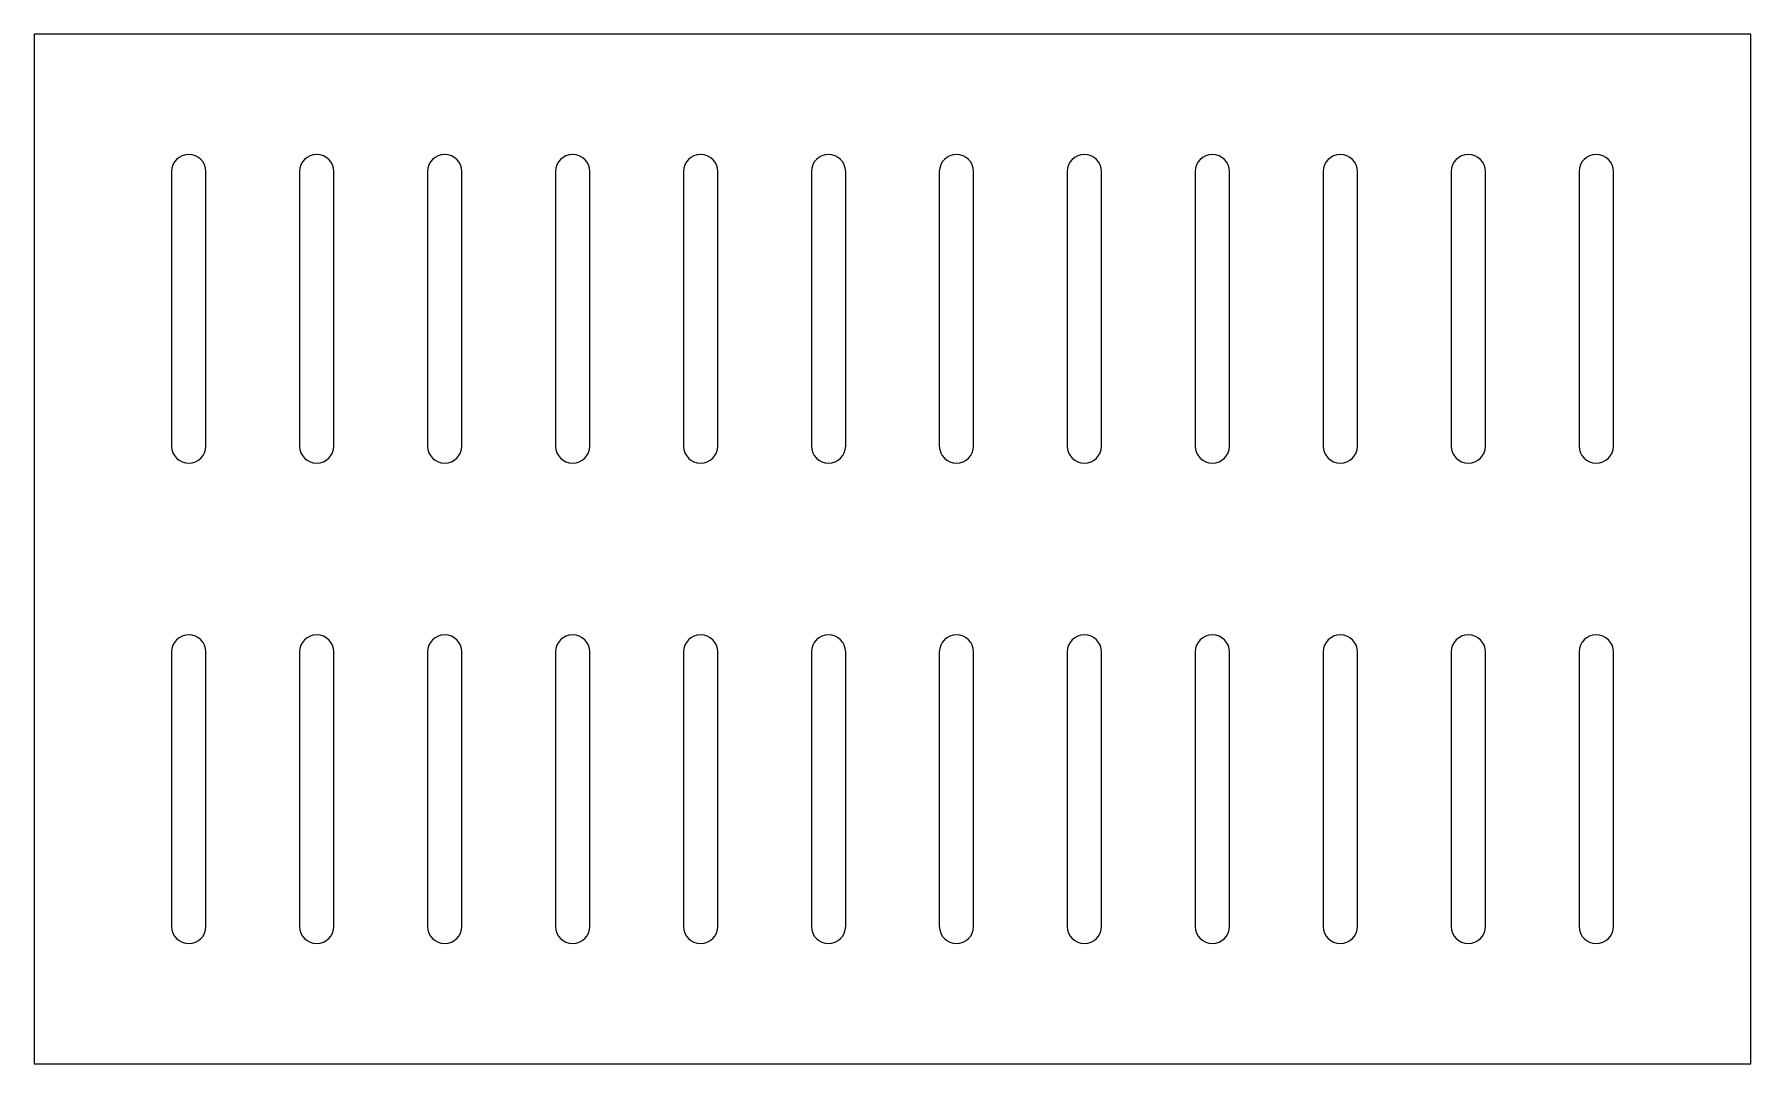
# Model space of a CAD drawing. Header units: millimetres. Extents: x 0 to 500, y -300 to 0.
import ezdxf

# ---------------------------------------------------------------- set-up
doc = ezdxf.new("R2010")
doc.units = ezdxf.units.MM

msp = doc.modelspace()

# ---------------------------------------------------------------- linework, layer by layer
at = {"color": 7, "linetype": 'Continuous', "lineweight": 25}
for p, q in [((0, 0), (0, -300)), ((500, 0), (0, 0)), ((500, -300), (500, 0)), ((40, -40), (40, -120)), ((50, -120), (50, -40)), ((77.27, -40), (77.27, -120)), ((87.27, -120), (87.27, -40)), ((114.55, -40), (114.55, -120)), ((124.55, -120), (124.55, -40)), ((151.82, -40), (151.82, -120)), ((161.82, -120), (161.82, -40)), ((189.09, -40), (189.09, -120)), ((199.09, -120), (199.09, -40)), ((226.36, -40), (226.36, -120)), ((236.36, -120), (236.36, -40)), ((263.64, -40), (263.64, -120)), ((273.64, -120), (273.64, -40)), ((300.91, -40), (300.91, -120)), ((310.91, -120), (310.91, -40)), ((338.18, -40), (338.18, -120)), ((348.18, -120), (348.18, -40)), ((375.45, -40), (375.45, -120)), ((385.45, -120), (385.45, -40)), ((412.73, -40), (412.73, -120)), ((422.73, -120), (422.73, -40)), ((450, -40), (450, -120)), ((460, -120), (460, -40)), ((40, -180), (40, -260)), ((50, -260), (50, -180)), ((77.27, -180), (77.27, -260)), ((87.27, -260), (87.27, -180)), ((114.55, -180), (114.55, -260)), ((124.55, -260), (124.55, -180)), ((151.82, -180), (151.82, -260)), ((161.82, -260), (161.82, -180)), ((189.09, -180), (189.09, -260)), ((199.09, -260), (199.09, -180)), ((226.36, -180), (226.36, -260)), ((236.36, -260), (236.36, -180)), ((263.64, -180), (263.64, -260)), ((273.64, -260), (273.64, -180)), ((300.91, -180), (300.91, -260)), ((310.91, -260), (310.91, -180)), ((338.18, -180), (338.18, -260)), ((348.18, -260), (348.18, -180)), ((375.45, -180), (375.45, -260)), ((385.45, -260), (385.45, -180)), ((412.73, -180), (412.73, -260)), ((422.73, -260), (422.73, -180)), ((450, -180), (450, -260)), ((460, -260), (460, -180)), ((0, -300), (500, -300))]:
    msp.add_line(p, q, dxfattribs=at)
for centre, start, end in [((45, -40), 0, 180), ((119.55, -40), 0, 180), ((156.82, -40), 0, 180), ((194.09, -40), 0, 180), ((231.36, -40), 0, 180), ((268.64, -40), 0, 180), ((305.91, -40), 0, 180), ((343.18, -40), 0, 180), ((455, -40), 0, 180), ((82.27, -40), 0, 180), ((380.45, -40), 0, 180), ((417.73, -40), 0, 180), ((45, -120), 180, 0), ((82.27, -120), 180, 0), ((119.55, -120), 180, 0), ((156.82, -120), 180, 0), ((194.09, -120), 180, 0), ((231.36, -120), 180, 0), ((268.64, -120), 180, 0), ((305.91, -120), 180, 0), ((343.18, -120), 180, 0), ((380.45, -120), 180, 0), ((417.73, -120), 180, 0), ((455, -120), 180, 0), ((45, -180), 0, 180), ((82.27, -180), 0, 180), ((119.55, -180), 0, 180), ((156.82, -180), 0, 180), ((194.09, -180), 0, 180), ((231.36, -180), 0, 180), ((268.64, -180), 0, 180), ((305.91, -180), 0, 180), ((343.18, -180), 0, 180), ((380.45, -180), 0, 180), ((417.73, -180), 0, 180), ((455, -180), 0, 180), ((45, -260), 180, 0), ((82.27, -260), 180, 0), ((119.55, -260), 180, 0), ((156.82, -260), 180, 0), ((194.09, -260), 180, 0), ((231.36, -260), 180, 0), ((268.64, -260), 180, 0), ((305.91, -260), 180, 0), ((343.18, -260), 180, 0), ((380.45, -260), 180, 0), ((417.73, -260), 180, 0), ((455, -260), 180, 0)]:
    msp.add_arc(centre, 5, start, end, dxfattribs=at)

doc.saveas('drawing.dxf')
